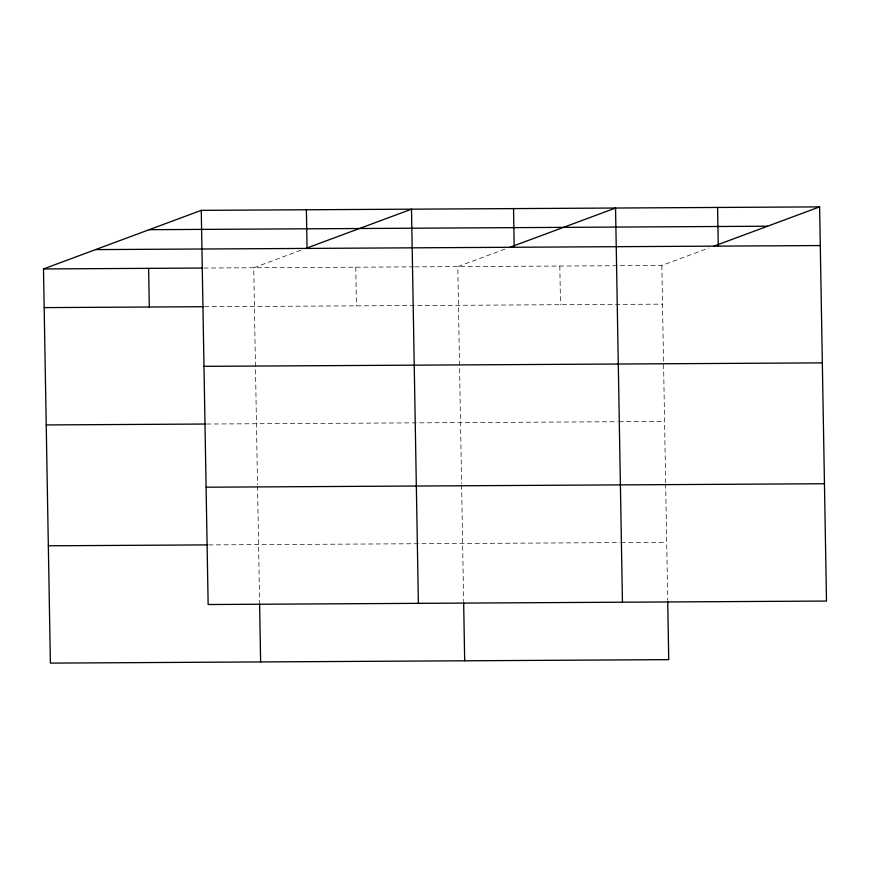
<?xml version="1.0" encoding="UTF-8"?>
<svg xmlns="http://www.w3.org/2000/svg" width="870" height="870" viewBox="0 0 870 870"><rect width="100%" height="100%" fill="white"/><g stroke="black" fill="none" stroke-linecap="round" stroke-linejoin="round"><path stroke-width="0.65" stroke-dasharray="4.35 3.26" d="M300.846 250.266L253.735 267.764L257.531 484.862M504.904 249.124L457.794 266.611L461.589 483.72M414.838 266.862L661.852 265.47L708.963 247.983M203.874 268.036L413.5 266.862M204.548 306.708L662.527 304.141M206.603 424.027L617.591 421.722M618.929 421.711L664.582 421.461M208.713 544.903L619.701 542.597M621.039 542.586L666.692 542.325M661.852 265.47L665.648 482.578M665.67 483.927L667.703 600.311M559.823 266.046L560.497 304.717M461.611 485.079L463.645 601.453M355.765 267.188L356.45 305.859M257.553 486.221L259.586 602.606"/><path stroke-width="1.3" d="M667.725 601.659L668.736 659.645L50.384 663.114L43.5 268.939L201.264 210.355L819.616 206.886L826.5 601.061L208.147 604.53L201.264 210.355M305.805 248.428L411.51 209.181L418.383 603.345M509.863 247.287L615.558 208.028L622.442 602.203M713.922 246.134L819.616 206.886M149.205 229.691L767.557 226.222M95.559 249.603L820.29 245.558M43.5 268.939L202.525 268.047M44.174 307.61L203.199 306.719M203.982 366.346L822.346 362.877M46.219 424.93L205.255 424.038M206.092 487.211L824.455 483.742M48.328 545.794L207.364 544.903M717.587 207.462L718.261 246.134M513.528 208.604L514.213 247.276M463.666 602.801L464.678 660.787M306.381 209.768L307.056 248.439M259.608 603.954L260.619 661.939M148.618 268.351L149.292 307.023"/></g></svg>
